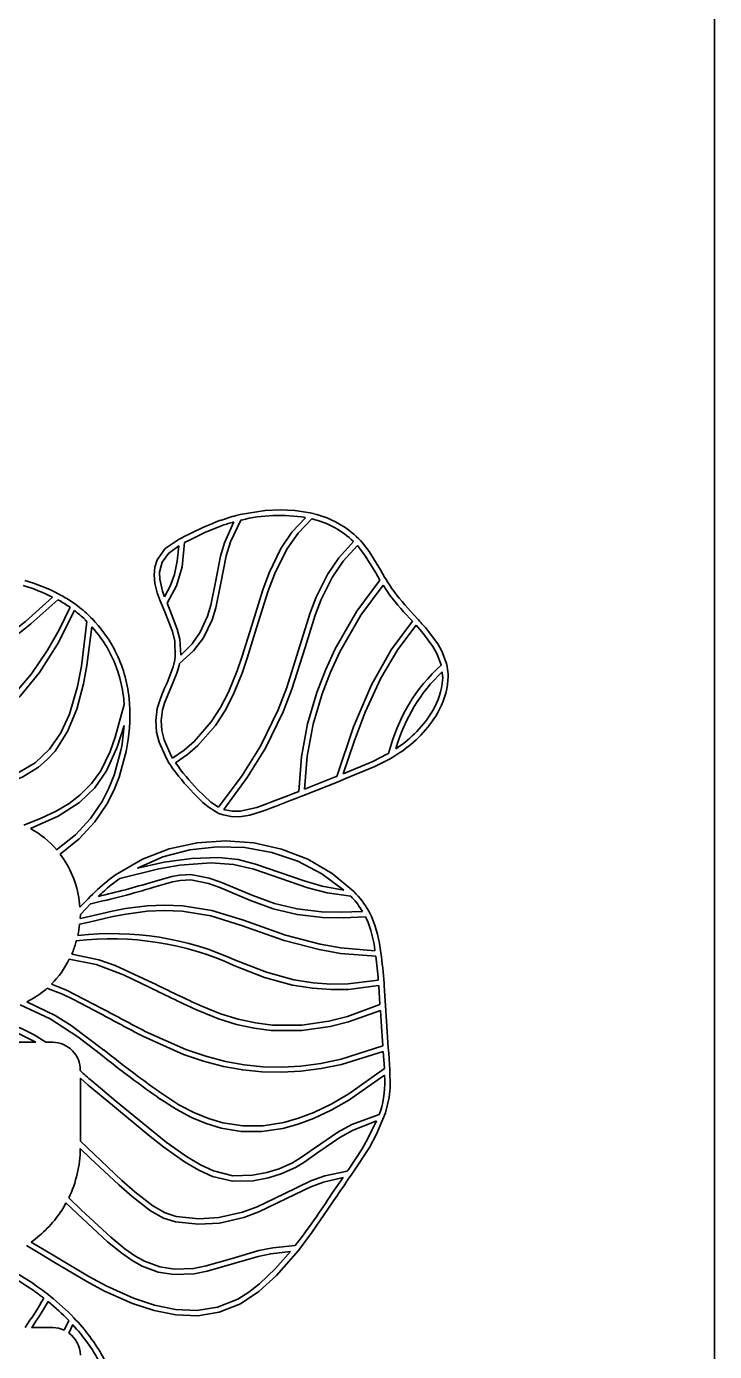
# Model space of a CAD drawing. Extents: x 490 to 886, y 288 to 581.
# Drawn here: x 865.73 to 875.45, y 416.85 to 435.55 of the extents above; entities that cross this region are included whole.
import ezdxf

# ---------------------------------------------------------------- set-up
doc = ezdxf.new("R2010")
doc.units = 0

msp = doc.modelspace()

# ---------------------------------------------------------------- linework, layer by layer
at = {"color": 7, "lineweight": 35}
msp.add_line((875.447, 387.621), (875.447, 453.381), dxfattribs=at)
at = {"color": 7, "lineweight": 35, "ltscale": 0.001386}
msp.add_line((868.746, 428.661), (868.692, 428.648), dxfattribs=at)
at = {"color": 7, "lineweight": 35, "ltscale": 0.000147484}
msp.add_line((868.758, 428.585), (868.764, 428.586), dxfattribs=at)
at = {"color": 7, "lineweight": 35, "ltscale": 0.00118}
msp.add_line((869.784, 428.675), (869.738, 428.686), dxfattribs=at)
at = {"color": 7, "lineweight": 35, "ltscale": 0.000101963}
msp.add_line((869.761, 428.601), (869.765, 428.6), dxfattribs=at)
at = {"color": 7, "lineweight": 35, "ltscale": 0.003108}
msp.add_line((867.996, 428.37), (867.884, 428.315), dxfattribs=at)
at = {"color": 7, "lineweight": 35, "ltscale": 0.001899}
msp.add_line((867.962, 428.268), (868.03, 428.301), dxfattribs=at)
at = {"color": 7, "lineweight": 35, "ltscale": 0.00043474}
msp.add_line((870.403, 428.226), (870.415, 428.213), dxfattribs=at)
at = {"color": 7, "lineweight": 35, "ltscale": 0.000962226}
msp.add_line((870.445, 428.294), (870.419, 428.322), dxfattribs=at)
at = {"color": 7, "lineweight": 35, "ltscale": 0.001025}
msp.add_line((870.473, 428.264), (870.445, 428.294), dxfattribs=at)
at = {"color": 7, "lineweight": 35, "ltscale": 0.003011}
msp.add_line((870.661, 427.841), (870.721, 427.737), dxfattribs=at)
at = {"color": 7, "lineweight": 35, "ltscale": 0.002979}
msp.add_line((870.787, 427.777), (870.727, 427.88), dxfattribs=at)
at = {"color": 7, "lineweight": 35, "ltscale": 0.000999144}
msp.add_line((870.808, 427.743), (870.787, 427.777), dxfattribs=at)
at = {"color": 7, "lineweight": 35, "ltscale": 2.53957e-05}
msp.add_line((870.721, 427.737), (870.722, 427.736), dxfattribs=at)
at = {"color": 7, "lineweight": 35, "ltscale": 0.002597}
msp.add_line((870.765, 427.667), (870.821, 427.58), dxfattribs=at)
at = {"color": 7, "lineweight": 35, "ltscale": 0.000339765}
msp.add_line((866.171, 427.46), (866.182, 427.453), dxfattribs=at)
at = {"color": 7, "lineweight": 35, "ltscale": 0.001021}
msp.add_line((866.219, 427.521), (866.184, 427.54), dxfattribs=at)
at = {"color": 7, "lineweight": 35, "ltscale": 0.00101}
msp.add_line((866.424, 427.391), (866.391, 427.415), dxfattribs=at)
at = {"color": 7, "lineweight": 35, "ltscale": 0.003267}
msp.add_line((867.63, 427.409), (867.681, 427.289), dxfattribs=at)
at = {"color": 7, "lineweight": 35, "ltscale": 0.002102}
msp.add_line((867.678, 427.501), (867.649, 427.58), dxfattribs=at)
at = {"color": 7, "lineweight": 35, "ltscale": 0.002468}
msp.add_line((867.752, 427.319), (867.714, 427.41), dxfattribs=at)
at = {"color": 7, "lineweight": 35, "ltscale": 0.000505527}
msp.add_line((866.639, 427.209), (866.624, 427.223), dxfattribs=at)
at = {"color": 7, "lineweight": 35, "ltscale": 0.002554}
msp.add_line((871.265, 427.176), (871.196, 427.252), dxfattribs=at)
at = {"color": 7, "lineweight": 35, "ltscale": 0.000183374}
msp.add_line((866.556, 427.181), (866.555, 427.174), dxfattribs=at)
at = {"color": 7, "lineweight": 35, "ltscale": 0.000848842}
msp.add_line((866.555, 427.174), (866.581, 427.153), dxfattribs=at)
at = {"color": 7, "lineweight": 35, "ltscale": 7.00244e-05}
msp.add_line((866.638, 427.206), (866.639, 427.209), dxfattribs=at)
at = {"color": 7, "lineweight": 35, "ltscale": 0.000540233}
msp.add_line((866.655, 427.192), (866.638, 427.206), dxfattribs=at)
at = {"color": 7, "lineweight": 35, "ltscale": 0.001452}
msp.add_line((871.14, 427.2), (871.179, 427.157), dxfattribs=at)
at = {"color": 7, "lineweight": 35, "ltscale": 0.003963}
msp.add_line((871.231, 427.099), (871.335, 426.98), dxfattribs=at)
at = {"color": 7, "lineweight": 35, "ltscale": 0.001202}
msp.add_line((867.831, 426.657), (867.824, 426.609), dxfattribs=at)
at = {"color": 7, "lineweight": 35, "ltscale": 0.001508}
msp.add_line((867.824, 426.609), (867.811, 426.55), dxfattribs=at)
at = {"color": 7, "lineweight": 35, "ltscale": 0.000701906}
msp.add_line((867.886, 426.533), (867.892, 426.56), dxfattribs=at)
at = {"color": 7, "lineweight": 35, "ltscale": 0.00014548}
msp.add_line((871.586, 426.542), (871.588, 426.537), dxfattribs=at)
at = {"color": 7, "lineweight": 35, "ltscale": 0.001119}
msp.add_line((871.671, 426.516), (871.661, 426.56), dxfattribs=at)
at = {"color": 7, "lineweight": 35, "ltscale": 0.001656}
msp.add_line((871.601, 426.44), (871.607, 426.374), dxfattribs=at)
at = {"color": 7, "lineweight": 35, "ltscale": 0.001172}
msp.add_line((871.682, 426.325), (871.684, 426.371), dxfattribs=at)
at = {"color": 7, "lineweight": 35, "ltscale": 6.8817e-05}
msp.add_line((871.684, 426.371), (871.684, 426.374), dxfattribs=at)
at = {"color": 7, "lineweight": 35, "ltscale": 0.002995}
msp.add_line((867.097, 426.106), (867.109, 425.987), dxfattribs=at)
at = {"color": 7, "lineweight": 35, "ltscale": 0.003037}
msp.add_line((867.185, 425.993), (867.173, 426.114), dxfattribs=at)
at = {"color": 7, "lineweight": 35, "ltscale": 0.000173194}
msp.add_line((867.109, 425.987), (867.109, 425.98), dxfattribs=at)
at = {"color": 7, "lineweight": 35, "ltscale": 0.000443556}
msp.add_line((870.96, 425.364), (870.945, 425.354), dxfattribs=at)
at = {"color": 7, "lineweight": 35, "ltscale": 0.001736}
msp.add_line((867.705, 425.218), (867.741, 425.158), dxfattribs=at)
at = {"color": 7, "lineweight": 35, "ltscale": 0.000946539}
msp.add_line((867.741, 425.158), (867.762, 425.126), dxfattribs=at)
at = {"color": 7, "lineweight": 35, "ltscale": 0.00096837}
msp.add_line((867.792, 425.222), (867.772, 425.255), dxfattribs=at)
at = {"color": 7, "lineweight": 35, "ltscale": 0.000651827}
msp.add_line((870.843, 425.29), (870.82, 425.278), dxfattribs=at)
at = {"color": 7, "lineweight": 35, "ltscale": 0.001365}
msp.add_line((870.858, 425.211), (870.905, 425.238), dxfattribs=at)
at = {"color": 7, "lineweight": 35, "ltscale": 0.00291}
msp.add_line((870.905, 425.238), (871.003, 425.301), dxfattribs=at)
at = {"color": 7, "lineweight": 35, "ltscale": 0.013129}
msp.add_line((869.643, 424.698), (870.131, 424.891), dxfattribs=at)
at = {"color": 7, "lineweight": 35, "ltscale": 0.012041}
msp.add_line((870.103, 424.963), (869.655, 424.786), dxfattribs=at)
at = {"color": 7, "lineweight": 35, "ltscale": 0.000214504}
msp.add_line((870.111, 424.966), (870.103, 424.963), dxfattribs=at)
at = {"color": 7, "lineweight": 35, "ltscale": 0.002537}
msp.add_line((870.131, 424.891), (870.226, 424.929), dxfattribs=at)
at = {"color": 7, "lineweight": 35, "ltscale": 0.001036}
msp.add_line((869.604, 424.683), (869.643, 424.698), dxfattribs=at)
at = {"color": 7, "lineweight": 35, "ltscale": 0.001037}
msp.add_line((868.411, 424.462), (868.448, 424.443), dxfattribs=at)
at = {"color": 7, "lineweight": 35, "ltscale": 0.001615}
msp.add_line((868.448, 424.443), (868.509, 424.421), dxfattribs=at)
at = {"color": 7, "lineweight": 35, "ltscale": 0.000441565}
msp.add_line((868.532, 424.494), (868.515, 424.5), dxfattribs=at)
at = {"color": 7, "lineweight": 35, "ltscale": 0.002039}
msp.add_line((866.253, 423.804), (866.203, 423.868), dxfattribs=at)
at = {"color": 7, "lineweight": 35, "ltscale": 0.002441}
msp.add_line((866.949, 423.548), (866.872, 423.489), dxfattribs=at)
at = {"color": 7, "lineweight": 35, "ltscale": 0.001181}
msp.add_line((866.987, 423.576), (866.949, 423.548), dxfattribs=at)
at = {"color": 7, "lineweight": 35, "ltscale": 0.000896145}
msp.add_line((867.018, 423.595), (866.987, 423.576), dxfattribs=at)
at = {"color": 7, "lineweight": 35, "ltscale": 0.001193}
msp.add_line((866.995, 423.486), (867.033, 423.515), dxfattribs=at)
at = {"color": 7, "lineweight": 35, "ltscale": 4.36945e-05}
msp.add_line((867.02, 423.595), (867.018, 423.595), dxfattribs=at)
at = {"color": 7, "lineweight": 35, "ltscale": 0.000440827}
msp.add_line((867.033, 423.515), (867.048, 423.524), dxfattribs=at)
at = {"color": 7, "lineweight": 35, "ltscale": 0.001276}
msp.add_line((870.386, 423.305), (870.351, 423.342), dxfattribs=at)
at = {"color": 7, "lineweight": 35, "ltscale": 0.004111}
msp.add_line((866.598, 423.238), (866.484, 423.119), dxfattribs=at)
at = {"color": 7, "lineweight": 35, "ltscale": 0.005314}
msp.add_line((866.491, 423.016), (866.638, 423.169), dxfattribs=at)
at = {"color": 7, "lineweight": 35, "ltscale": 0.000762996}
msp.add_line((870.309, 423.275), (870.33, 423.253), dxfattribs=at)
at = {"color": 7, "lineweight": 35, "ltscale": 0.001407}
msp.add_line((866.485, 422.96), (866.491, 423.016), dxfattribs=at)
at = {"color": 7, "lineweight": 35, "ltscale": 0.002862}
msp.add_line((866.597, 422.985), (866.485, 422.96), dxfattribs=at)
at = {"color": 7, "lineweight": 35, "ltscale": 0.000787373}
msp.add_line((870.518, 422.985), (870.531, 422.956), dxfattribs=at)
at = {"color": 7, "lineweight": 35, "ltscale": 0.001043}
msp.add_line((870.601, 422.988), (870.583, 423.026), dxfattribs=at)
at = {"color": 7, "lineweight": 35, "ltscale": 0.003542}
msp.add_line((866.477, 422.879), (866.615, 422.91), dxfattribs=at)
at = {"color": 7, "lineweight": 35, "ltscale": 0.000656467}
msp.add_line((866.368, 422.457), (866.38, 422.48), dxfattribs=at)
at = {"color": 7, "lineweight": 35, "ltscale": 0.00025706}
msp.add_line((870.703, 422.012), (870.705, 422.002), dxfattribs=at)
at = {"color": 7, "lineweight": 35, "ltscale": 0.006462}
msp.add_line((870.705, 422.002), (870.722, 421.744), dxfattribs=at)
at = {"color": 7, "lineweight": 35, "ltscale": 0.000686682}
msp.add_line((870.781, 422.019), (870.779, 422.046), dxfattribs=at)
at = {"color": 7, "lineweight": 35, "ltscale": 0.005766}
msp.add_line((870.728, 421.663), (870.743, 421.433), dxfattribs=at)
at = {"color": 7, "lineweight": 35, "ltscale": 0.006841}
msp.add_line((870.743, 421.433), (870.762, 421.16), dxfattribs=at)
at = {"color": 7, "lineweight": 35, "ltscale": 0.033083}
msp.add_line((865.859, 421.212), (864.536, 421.212), dxfattribs=at)
at = {"color": 7, "lineweight": 35, "ltscale": 0.002478}
msp.add_line((866.101, 421.212), (866.002, 421.212), dxfattribs=at)
at = {"color": 7, "lineweight": 35, "ltscale": 0.005979}
msp.add_line((870.768, 421.081), (870.784, 420.842), dxfattribs=at)
at = {"color": 7, "lineweight": 35, "ltscale": 0.00014267}
msp.add_line((866.49, 420.81), (866.49, 420.816), dxfattribs=at)
at = {"color": 7, "lineweight": 35, "ltscale": 0.003733}
msp.add_line((866.49, 420.707), (866.602, 420.609), dxfattribs=at)
at = {"color": 7, "lineweight": 35, "ltscale": 0.02224}
msp.add_line((866.49, 419.818), (866.49, 420.707), dxfattribs=at)
at = {"color": 7, "lineweight": 35, "ltscale": 0.011111}
msp.add_line((866.602, 420.609), (866.943, 420.324), dxfattribs=at)
at = {"color": 7, "lineweight": 35, "ltscale": 0.011119}
msp.add_line((866.993, 420.383), (866.651, 420.668), dxfattribs=at)
at = {"color": 7, "lineweight": 35, "ltscale": 0.001253}
msp.add_line((870.728, 420.241), (870.71, 420.195), dxfattribs=at)
at = {"color": 7, "lineweight": 35, "ltscale": 0.006664}
msp.add_line((866.683, 419.634), (866.49, 419.818), dxfattribs=at)
at = {"color": 7, "lineweight": 35, "ltscale": 0.004877}
msp.add_line((866.488, 419.713), (866.629, 419.578), dxfattribs=at)
at = {"color": 7, "lineweight": 35, "ltscale": 0.000926634}
msp.add_line((870.28, 419.423), (870.26, 419.393), dxfattribs=at)
at = {"color": 7, "lineweight": 35, "ltscale": 0.006939}
msp.add_line((870.2, 419.305), (870.044, 419.076), dxfattribs=at)
at = {"color": 7, "lineweight": 35, "ltscale": 0.006256}
msp.add_line((866.507, 418.843), (866.326, 419.016), dxfattribs=at)
at = {"color": 7, "lineweight": 35, "ltscale": 0.005781}
msp.add_line((866.286, 418.947), (866.454, 418.788), dxfattribs=at)
at = {"color": 7, "lineweight": 35, "ltscale": 0.006138}
msp.add_line((865.729, 418.343), (865.939, 418.216), dxfattribs=at)
at = {"color": 7, "lineweight": 35, "ltscale": 0.005312}
msp.add_line((865.979, 418.282), (865.797, 418.392), dxfattribs=at)
at = {"color": 7, "lineweight": 35, "ltscale": 0.005027}
msp.add_line((866.151, 418.178), (865.979, 418.282), dxfattribs=at)
at = {"color": 7, "lineweight": 35, "ltscale": 0.00502}
msp.add_line((865.939, 418.216), (866.111, 418.112), dxfattribs=at)
at = {"color": 7, "lineweight": 35, "ltscale": 0.001005}
msp.add_line((866.068, 417.625), (866.036, 417.65), dxfattribs=at)
at = {"color": 7, "lineweight": 35, "ltscale": 0.001069}
msp.add_line((866.428, 417.291), (866.399, 417.323), dxfattribs=at)
at = {"color": 7, "lineweight": 35, "ltscale": 0.007484}
msp.add_line((866.101, 417.186), (865.802, 417.186), dxfattribs=at)
at = {"color": 7, "lineweight": 35, "ltscale": 0.003777}
msp.add_line((866.325, 417.286), (866.262, 417.149), dxfattribs=at)
at = {"color": 7, "lineweight": 35, "ltscale": 0.003318}
msp.add_line((866.327, 417.105), (866.383, 417.226), dxfattribs=at)
at = {"color": 7, "lineweight": 35}
for points in [[(869.738, 428.686), (869.521, 428.72), (869.311, 428.73), (869.101, 428.72), (868.746, 428.661)], [(868.658, 428.557), (868.527, 428.263), (868.47, 428.073), (868.397, 427.706)], [(868.473, 427.694), (868.549, 428.078), (868.611, 428.277), (868.758, 428.585)], [(869.668, 428.618), (869.478, 428.412), (869.323, 428.182), (869.158, 427.841), (869.066, 427.598), (868.906, 427.084)], [(868.979, 427.062), (869.142, 427.584), (869.235, 427.83), (869.405, 428.172), (869.565, 428.401), (869.761, 428.601)], [(867.884, 428.315), (867.69, 428.181), (867.574, 428.022)], [(867.644, 427.99), (867.734, 428.113), (867.881, 428.22)], [(867.881, 428.22), (867.859, 428.002), (867.819, 427.817), (867.76, 427.653), (867.678, 427.501)], [(867.714, 427.41), (867.847, 427.654), (867.926, 427.926), (867.962, 428.268)], [(870.348, 428.28), (870.143, 428.051), (869.982, 427.817), (869.82, 427.495), (869.735, 427.274), (869.59, 426.807)], [(869.663, 426.785), (869.806, 427.243), (869.889, 427.461), (870.048, 427.775), (870.204, 428.003), (870.403, 428.226)], [(870.415, 428.213), (870.505, 428.095), (870.661, 427.841)], [(870.727, 427.88), (870.567, 428.141), (870.473, 428.264)], [(867.574, 428.022), (867.542, 427.921), (867.531, 427.81), (867.542, 427.687), (867.576, 427.555)], [(867.649, 427.58), (867.611, 427.751), (867.609, 427.847), (867.644, 427.99)], [(867.892, 426.56), (868.087, 426.74), (868.228, 426.924), (868.352, 427.174), (868.404, 427.345), (868.473, 427.694)], [(868.397, 427.706), (868.334, 427.381), (868.288, 427.226), (868.184, 427.001), (868.067, 426.837), (867.908, 426.676)], [(870.722, 427.736), (870.395, 427.299), (870.089, 426.765), (869.952, 426.467), (869.831, 426.152), (869.7, 425.707), (869.613, 425.24), (869.576, 424.754)], [(869.655, 424.786), (869.694, 425.253), (869.78, 425.704), (869.906, 426.132), (870.023, 426.436), (870.155, 426.724), (870.45, 427.241), (870.765, 427.667)], [(862.797, 426.239), (863.083, 426.203), (863.358, 426.189), (863.62, 426.196), (863.87, 426.22), (864.335, 426.317), (864.752, 426.465), (865.124, 426.65), (865.55, 426.928), (865.79, 427.117), (866.171, 427.46)], [(866.097, 427.496), (865.713, 427.152), (865.479, 426.968), (865.072, 426.703), (864.72, 426.529), (864.326, 426.389), (863.87, 426.294), (863.365, 426.265), (863.093, 426.279), (862.809, 426.315)], [(862.184, 425.505), (862.706, 425.408), (863.194, 425.345), (863.593, 425.32), (863.97, 425.329), (864.225, 425.358), (864.47, 425.408), (864.78, 425.507), (865.072, 425.648), (865.348, 425.833), (865.639, 426.099), (865.911, 426.43), (866.167, 426.831), (866.407, 427.306)], [(866.344, 427.353), (866.189, 427.033), (866.028, 426.746), (865.802, 426.413), (865.562, 426.133), (865.307, 425.903), (865.037, 425.721), (864.75, 425.582), (864.446, 425.484), (864.206, 425.436), (863.955, 425.408), (863.589, 425.399), (863.201, 425.421), (862.717, 425.484), (862.2, 425.58)], [(867.681, 427.289), (867.79, 427.013), (867.824, 426.874), (867.831, 426.657)], [(867.908, 426.676), (867.895, 426.902), (867.859, 427.046), (867.752, 427.319)], [(866.581, 427.153), (866.504, 426.52), (866.45, 426.233), (866.336, 425.842), (866.215, 425.58), (866.055, 425.351), (865.85, 425.158)], [(865.897, 425.096), (866.022, 425.204), (866.132, 425.324), (866.31, 425.599), (866.441, 425.915), (866.535, 426.274), (866.582, 426.531), (866.651, 427.079)], [(868.906, 427.084), (868.777, 426.665), (868.705, 426.458), (868.581, 426.156), (868.47, 425.94), (868.339, 425.736), (868.098, 425.458), (867.954, 425.334), (867.792, 425.222)], [(867.834, 425.158), (868.002, 425.274), (868.15, 425.401), (868.399, 425.686), (868.533, 425.895), (868.648, 426.116), (868.775, 426.424), (868.848, 426.635), (868.979, 427.062)], [(871.179, 427.157), (870.878, 426.753), (870.603, 426.26), (870.349, 425.667), (870.111, 424.966)], [(870.203, 425.002), (870.355, 425.46), (870.513, 425.871), (870.736, 426.351), (870.974, 426.758), (871.231, 427.099)], [(871.661, 426.56), (871.597, 426.733), (871.537, 426.838), (871.394, 427.029)], [(871.335, 426.98), (871.47, 426.799), (871.526, 426.701), (871.586, 426.542)], [(869.59, 426.807), (869.406, 426.22), (869.283, 425.904), (869.034, 425.394), (868.776, 424.979), (868.443, 424.533)], [(868.515, 424.5), (868.848, 424.949), (869.105, 425.366), (869.356, 425.878), (869.478, 426.196), (869.663, 426.785)], [(867.651, 425.907), (867.683, 426.013), (867.768, 426.218), (867.853, 426.424), (867.886, 426.533)], [(867.109, 425.98), (866.98, 425.518), (866.909, 425.317), (866.777, 425.046), (866.648, 424.865), (866.483, 424.7), (866.331, 424.585), (866.15, 424.477), (865.938, 424.374), (865.69, 424.276)], [(867.577, 425.925), (867.555, 425.753), (867.567, 425.59), (867.602, 425.451), (867.705, 425.218)], [(867.772, 425.255), (867.673, 425.48), (867.642, 425.614), (867.632, 425.757), (867.651, 425.907)], [(865.787, 424.229), (866.178, 424.404), (866.477, 424.597), (866.694, 424.806), (866.858, 425.043), (867.009, 425.377), (867.108, 425.685)], [(865.85, 425.158), (865.58, 424.998), (865.255, 424.887), (864.873, 424.826), (864.55, 424.811), (864.191, 424.824), (863.788, 424.864), (863.344, 424.932)], [(867.063, 425.331), (866.967, 424.982), (866.892, 424.798), (866.796, 424.613), (866.631, 424.37), (866.42, 424.14), (866.155, 423.929)], [(866.203, 423.868), (866.475, 424.086), (866.693, 424.325), (866.863, 424.575), (866.962, 424.766), (867.039, 424.956), (867.139, 425.316)], [(870.82, 425.278), (870.62, 425.175), (870.203, 425.002)], [(870.226, 424.929), (870.651, 425.105), (870.858, 425.211)], [(863.331, 424.857), (864.027, 424.76), (864.626, 424.736), (864.891, 424.75), (865.134, 424.783), (865.424, 424.855), (865.678, 424.959), (865.897, 425.096)], [(868.09, 424.728), (868.221, 424.598), (868.293, 424.538), (868.411, 424.462)], [(868.443, 424.533), (868.335, 424.603), (868.146, 424.781)], [(868.509, 424.421), (868.619, 424.398), (868.738, 424.396), (868.886, 424.418), (869.049, 424.468)], [(868.983, 424.525), (868.749, 424.473), (868.637, 424.473), (868.532, 424.494)], [(870.351, 423.342), (870.046, 423.597), (869.703, 423.796), (869.332, 423.94), (868.941, 424.027), (868.54, 424.057), (868.138, 424.03), (867.745, 423.944), (867.369, 423.799), (867.02, 423.595)], [(867.299, 423.671), (867.657, 423.829), (868.034, 423.93), (868.422, 423.973), (868.812, 423.96), (869.194, 423.892), (869.561, 423.769), (869.902, 423.59), (870.21, 423.358)], [(867.048, 423.524), (867.6, 423.661), (867.896, 423.712), (868.339, 423.745), (868.654, 423.724), (868.94, 423.655)], [(868.966, 423.727), (868.717, 423.792), (868.445, 423.82), (868.062, 423.807), (867.673, 423.753), (867.299, 423.671)], [(870.21, 423.358), (869.903, 423.417), (869.651, 423.49), (868.966, 423.727)], [(868.925, 423.283), (868.475, 423.473), (868.31, 423.531), (868.049, 423.582), (867.892, 423.573), (867.78, 423.551), (867.505, 423.474)], [(867.527, 423.4), (867.793, 423.475), (867.901, 423.496), (868.052, 423.504), (868.301, 423.454), (868.459, 423.398), (868.894, 423.213)], [(868.94, 423.655), (869.703, 423.393), (869.976, 423.32), (870.309, 423.275)], [(868.794, 422.934), (868.349, 423.074), (867.935, 423.139), (867.677, 423.149), (867.432, 423.138), (867.128, 423.1), (866.939, 423.065), (866.597, 422.985)], [(868.894, 423.213), (869.213, 423.094), (869.55, 423.016), (869.912, 422.976), (870.204, 422.97), (870.518, 422.985)], [(870.474, 423.06), (870.175, 423.048), (869.897, 423.055), (869.552, 423.095), (869.23, 423.17), (868.925, 423.283)], [(866.615, 422.91), (866.951, 422.989), (867.136, 423.023), (867.434, 423.061), (867.674, 423.072), (867.927, 423.062), (868.332, 422.998), (868.766, 422.862)], [(870.651, 422.505), (870.167, 422.544), (869.875, 422.596), (869.386, 422.724), (868.794, 422.934)], [(868.766, 422.862), (869.367, 422.649), (869.865, 422.52), (870.165, 422.467), (870.663, 422.427)], [(866.333, 422.385), (866.712, 422.31), (867.1, 422.163), (867.473, 421.984)], [(867.507, 422.053), (866.98, 422.297), (866.749, 422.378), (866.368, 422.457)], [(870.698, 422.089), (870.273, 422.036), (870.028, 422.033), (869.776, 422.051), (869.504, 422.095), (869.117, 422.2), (868.69, 422.368)], [(868.658, 422.298), (869.092, 422.127), (869.486, 422.02), (869.77, 421.974), (870.031, 421.955), (870.276, 421.959), (870.703, 422.012)], [(866.805, 421.686), (866.294, 421.95), (866.081, 422.034)], [(870.781, 422.013), (870.781, 422.014), (870.78, 422.017), (870.78, 422.018), (870.781, 422.019)], [(866.018, 421.974), (866.239, 421.89), (866.395, 421.816), (866.768, 421.618)], [(866.002, 421.212), (865.838, 421.316), (865.657, 421.409), (865.381, 421.512), (865.063, 421.582), (864.694, 421.611)], [(865.638, 421.741), (866.063, 421.543), (866.452, 421.291), (866.774, 421.043)], [(866.821, 421.103), (866.361, 421.449), (866.133, 421.592), (865.733, 421.785)], [(868.176, 421.65), (868.439, 421.543), (868.694, 421.464), (868.943, 421.41), (869.183, 421.38), (869.62, 421.378), (870.019, 421.435), (870.277, 421.5), (870.728, 421.663)], [(870.722, 421.744), (870.265, 421.577), (870.001, 421.51), (869.62, 421.456), (869.203, 421.456), (868.965, 421.485), (868.719, 421.537), (868.467, 421.615), (868.208, 421.72)], [(864.648, 421.536), (864.893, 421.526), (865.115, 421.497), (865.334, 421.446), (865.532, 421.378), (865.859, 421.212)], [(867.372, 421.298), (867.945, 421.041), (868.229, 420.945), (868.51, 420.872), (868.783, 420.823), (869.055, 420.795), (869.329, 420.788), (869.605, 420.803), (869.889, 420.84), (870.178, 420.899), (870.768, 421.081)], [(870.762, 421.16), (870.174, 420.975), (869.887, 420.914), (869.605, 420.876), (869.336, 420.86), (869.069, 420.866), (868.804, 420.893), (868.539, 420.941), (868.26, 421.014), (867.978, 421.11), (867.407, 421.366)], [(867.623, 420.407), (867.841, 420.266), (868.058, 420.151), (868.267, 420.064), (868.477, 420.001), (868.763, 419.955), (869.053, 419.953), (869.349, 419.996), (869.565, 420.054), (869.785, 420.136), (870.031, 420.252), (870.283, 420.396), (870.788, 420.749)], [(870.784, 420.842), (870.284, 420.486), (870.032, 420.34), (869.786, 420.221), (869.572, 420.139), (869.362, 420.08), (869.071, 420.034), (868.785, 420.032), (868.504, 420.076), (868.299, 420.135), (868.094, 420.219), (867.881, 420.331), (867.667, 420.469)], [(870.802, 420.217), (870.852, 420.435), (870.865, 420.572), (870.862, 420.828)], [(866.943, 420.324), (867.45, 419.905), (867.668, 419.733), (867.962, 419.524), (868.164, 419.405), (868.357, 419.318), (868.64, 419.251), (868.933, 419.257)], [(868.922, 419.334), (868.644, 419.328), (868.372, 419.396), (868.187, 419.481), (867.99, 419.598), (867.703, 419.803), (866.993, 420.383)], [(870.71, 420.195), (870.326, 420.05), (870.127, 419.944), (869.812, 419.729)], [(870.344, 419.379), (870.572, 419.728), (870.675, 419.916), (870.802, 420.217)], [(869.858, 419.667), (870.154, 419.87), (870.333, 419.968), (870.673, 420.102)], [(870.673, 420.102), (870.557, 419.862), (870.469, 419.71), (870.28, 419.423)], [(866.629, 419.578), (867.033, 419.198), (867.22, 419.033), (867.483, 418.833), (867.664, 418.73), (867.832, 418.676)], [(867.845, 418.752), (867.688, 418.804), (867.515, 418.904), (867.261, 419.099), (867.078, 419.261), (866.683, 419.634)], [(869.812, 419.729), (869.601, 419.579), (869.488, 419.512), (869.297, 419.425), (869.125, 419.373), (868.922, 419.334)], [(868.933, 419.257), (869.145, 419.299), (869.326, 419.354), (869.527, 419.446), (869.644, 419.515), (869.858, 419.667)], [(870.26, 419.393), (869.943, 419.329), (869.747, 419.258), (869.367, 419.075)], [(869.402, 419.007), (869.746, 419.173), (869.922, 419.239), (870.2, 419.305)], [(867.832, 418.676), (868.16, 418.644), (868.453, 418.66), (868.8, 418.738), (869.011, 418.817), (869.402, 419.007)], [(869.367, 419.075), (868.986, 418.891), (868.781, 418.814), (868.445, 418.737), (868.162, 418.721), (867.845, 418.752)], [(868.75, 417.52), (869.012, 417.694), (869.26, 417.919), (869.569, 418.273), (869.76, 418.527), (870.108, 419.033)], [(867.396, 418.122), (867.26, 418.198), (867.119, 418.298), (866.922, 418.459), (866.507, 418.843)], [(866.454, 418.788), (866.875, 418.397), (867.076, 418.233), (867.222, 418.131), (867.363, 418.052)], [(869.525, 418.343), (869.209, 418.312), (869.011, 418.271), (868.635, 418.162)], [(868.658, 418.088), (869.001, 418.187), (869.179, 418.227), (869.46, 418.261)], [(869.46, 418.261), (869.247, 418.017), (869.022, 417.802), (868.87, 417.684), (868.714, 417.587)], [(866.111, 418.112), (866.58, 417.836), (866.832, 417.701), (867.227, 417.524), (867.531, 417.424), (867.839, 417.363), (868.147, 417.351), (868.452, 417.4), (868.75, 417.52)], [(868.714, 417.587), (868.428, 417.474), (868.134, 417.428), (867.836, 417.441), (867.538, 417.502), (867.241, 417.601), (866.856, 417.775), (866.609, 417.907), (866.151, 418.178)], [(867.363, 418.052), (867.591, 417.968), (867.812, 417.932), (868.096, 417.945), (868.283, 417.98), (868.658, 418.088)], [(868.635, 418.162), (868.266, 418.055), (868.087, 418.02), (867.818, 418.008), (867.611, 418.042), (867.396, 418.122)]]:
    msp.add_lwpolyline(points, dxfattribs=at)
for centre, radius, start, end in [((870.043, 424.416), 4.452, 110.7037, 117.3701), ((869.341, 426.119), 2.611, 104.3893, 109.5102), ((869.33, 426.049), 2.597, 105.0104, 108.7623), ((869.297, 426.435), 2.215, 80.3486, 103.9038), ((869.477, 427.382), 1.251, 45.8925, 76.7003), ((869.483, 427.38), 1.328, 45.1763, 76.9261), ((870.083, 424.325), 4.475, 110.7911, 117.3131), ((864.909, 425.109), 2.666, 63.5453, 73.091), ((864.938, 425.145), 2.7, 62.5154, 73.4502), ((872.808, 428.944), 2.333, 210.9777, 214.4496), ((873.715, 429.69), 3.505, 216.1225, 224.0612), ((865.277, 425.808), 1.878, 55.3795, 61.1781), ((865.272, 425.796), 1.968, 55.3405, 61.2206), ((869.596, 428.229), 2.129, 198.4309, 202.6277), ((873.7, 429.679), 3.563, 216.1041, 224.0792), ((865.362, 425.898), 1.753, 47.0571, 53.4206), ((865.356, 425.918), 1.82, 45.7992, 54.0436), ((865.292, 425.854), 1.829, 28.9092, 42.041), ((865.307, 425.885), 1.878, 28.2817, 44.1232), ((868.072, 424.256), 4.327, 39.8425, 42.4404), ((865.329, 425.886), 1.781, 7.0841, 28.5875), ((865.335, 425.887), 1.852, 7.0408, 28.6269), ((866.021, 427.062), 1.862, 334.1549, 344.0479), ((870.922, 426.376), 0.762, 359.8947, 10.6252), ((870.611, 426.412), 0.998, 328.9686, 355.2721), ((870.613, 426.412), 1.073, 329.0325, 355.3354), ((871.387, 426.361), 0.221, 351.7625, 3.4083), ((869.377, 425.433), 1.867, 154.0467, 164.7016), ((864.466, 425.843), 2.723, 348.8516, 3.1645), ((870.061, 426.733), 1.637, 303.2726, 329.2544), ((870.065, 426.729), 1.708, 303.2977, 329.3645), ((864.117, 425.881), 2.997, 349.4345, 356.2679), ((870.228, 426.828), 2.919, 214.9015, 224.5051), ((870.185, 426.797), 2.944, 214.572, 224.623), ((860.253, 448.023), 25.067, 290.3811, 291.835), ((859.947, 448.789), 25.968, 290.5175, 291.8321), ((865.153, 423.074), 1.318, 40.4563, 61.2459), ((865.04, 423.013), 1.448, 4.2025, 33.101), ((868.805, 421.101), 3.072, 128.9842, 135.9175), ((867.605, 422.618), 1.061, 125.1023, 130.1506), ((864.231, 434.234), 11.324, 282.2719, 286.9189), ((864.093, 434.803), 11.832, 282.9463, 286.7597), ((868.604, 421.351), 2.674, 129.006, 134.0844), ((869.517, 422.48), 1.198, 27.0997, 43.4925), ((869.471, 422.463), 1.167, 30.7649, 42.569), ((869.063, 422.328), 1.597, 6.3421, 23.1682), ((868.979, 422.297), 1.763, 5.8005, 23.103), ((865.226, 422.962), 1.253, 348.9576, 356.196), ((865.212, 422.93), 1.252, 338.9558, 346.7353), ((865.156, 422.965), 1.312, 314.8389, 333.7669), ((861.88, 421.346), 8.849, 4.8184, 7.0175), ((861.603, 421.322), 9.205, 4.5131, 7.1972), ((879.319, 445.925), 26.711, 243.6731, 245.3431), ((879.23, 445.777), 26.462, 243.7037, 245.3847), ((834.885, 419.283), 36, 3.4323, 4.349), ((865.057, 423.187), 1.556, 295.7352, 301.6027), ((865.103, 423.012), 1.384, 303.7776, 311.3926), ((881.525, 448.652), 30.799, 241.3718, 242.6436), ((881.21, 448.019), 30.015, 241.3191, 242.6212), ((905.694, 423.502), 34.935, 183.3875, 184.3905), ((866.102, 420.833), 0.379, 43.2633, 90.1208), ((866.114, 420.827), 0.375, 358.2388, 45.1376), ((877.819, 434.879), 17.704, 231.4, 234.8334), ((878.114, 435.266), 18.113, 231.4342, 234.7767), ((869.755, 424.35), 4.816, 227.3141, 229.8705), ((869.353, 420.656), 1.437, 343.2121, 3.6971), ((864.872, 419.721), 1.616, 334.1221, 359.7322), ((884.22, 409.699), 16.919, 145.1001, 146.5181), ((860.104, 425.557), 11.866, 322.5564, 326.8942), ((864.836, 419.745), 1.659, 305.3763, 326.02), ((864.955, 419.617), 1.49, 327.548, 333.2718), ((863.536, 414.328), 4.163, 56.7802, 64.5784), ((863.66, 414.532), 3.847, 56.6662, 64.3063), ((863.644, 414.607), 3.793, 52.1192, 55.8489), ((863.549, 414.465), 4.041, 52.0093, 55.8591), ((860.747, 420.643), 6.048, 325.1307, 329.796), ((860.804, 420.612), 6.06, 325.5681, 329.6669), ((863.96, 414.984), 3.301, 44.2162, 51.0689), ((863.998, 415.023), 3.325, 43.7688, 51.4984), ((866.097, 416.803), 0.383, 64.5539, 89.4135), ((864.518, 415.491), 2.546, 28.1112, 42.943), ((864.507, 415.487), 2.635, 28.0699, 43.2032), ((866.11, 416.792), 0.381, 0.839, 55.3189)]:
    msp.add_arc(centre, radius, start, end, dxfattribs=at)
for centre, major_axis, ratio, start_param, end_param in [((880.85, 418.322), (9.502, -7.968), 0.435956, 3.078067, 3.344675), ((881.117, 417.872), (9.681, -8.397), 0.420486, 3.097555, 3.330704), ((862.526, 400.288), (-5.389, -22.268), 0.421217, 3.060377, 3.293766), ((862.316, 399.887), (-5.643, -22.736), 0.420352, 3.063205, 3.292732)]:
    msp.add_ellipse(centre, major_axis=major_axis, ratio=ratio, start_param=start_param, end_param=end_param, dxfattribs=at)

doc.saveas('drawing.dxf')
